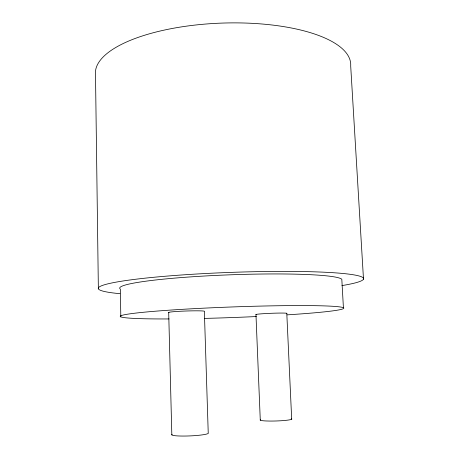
<?xml version="1.0" encoding="UTF-8"?>
<svg xmlns="http://www.w3.org/2000/svg" width="459" height="459" viewBox="0 0 459 459"><rect width="100%" height="100%" fill="white"/><g stroke="black" fill="none" stroke-linecap="round" stroke-linejoin="round"><path stroke-width="0.69" d="M363.494 279.158L350.693 65.941A127.745 45.825 -2.1 0 0 221.852 23.099A127.745 45.825 -2.1 0 0 95.506 74.96L98.364 288.797M343.418 307.76L341.817 279.29A111.319 9.295 -2.1 0 0 220.458 275.211A111.319 9.295 -2.1 0 0 120.333 289.107L120.815 316.888M286.789 313.279L291.689 419.199M255.961 314.507L260.276 420.146M168.694 312.441L171.827 434.851M119.902 293.674A132.76 11.136 -2.1 0 1 143.799 278.303A132.76 11.136 -2.1 0 1 318.116 271.957A132.76 11.136 -2.1 0 1 341.915 285.596M169.067 318.942A111.87 5.296 -2.1 0 1 150.196 311.644A111.87 5.296 -2.1 0 1 319.739 305.769A111.87 5.296 -2.1 0 1 287.11 314.857M256.403 316.538A111.87 5.296 -2.1 0 1 204.622 318.403M169.01 312.665A17.918 0.901 -1.9 0 1 185.763 311.024A17.918 0.901 -1.9 0 1 204.364 311.397L208.231 432.935A18.297 1.968 -2.5 0 1 189.338 435.935A18.297 1.968 -2.5 0 1 172.131 434.323M256.128 314.673A15.526 0.677 -2.2 0 1 261.544 313.824L265.038 313.595A15.526 0.677 -2.2 0 1 280.661 313.061A15.526 0.677 -2.2 0 1 286.795 313.457M291.672 418.815A15.813 1.469 -1.8 0 1 285.509 420.387A15.813 1.469 -1.8 0 1 269.599 421.058L266.025 420.966A15.813 1.469 -1.8 0 1 260.419 419.755"/></g></svg>
